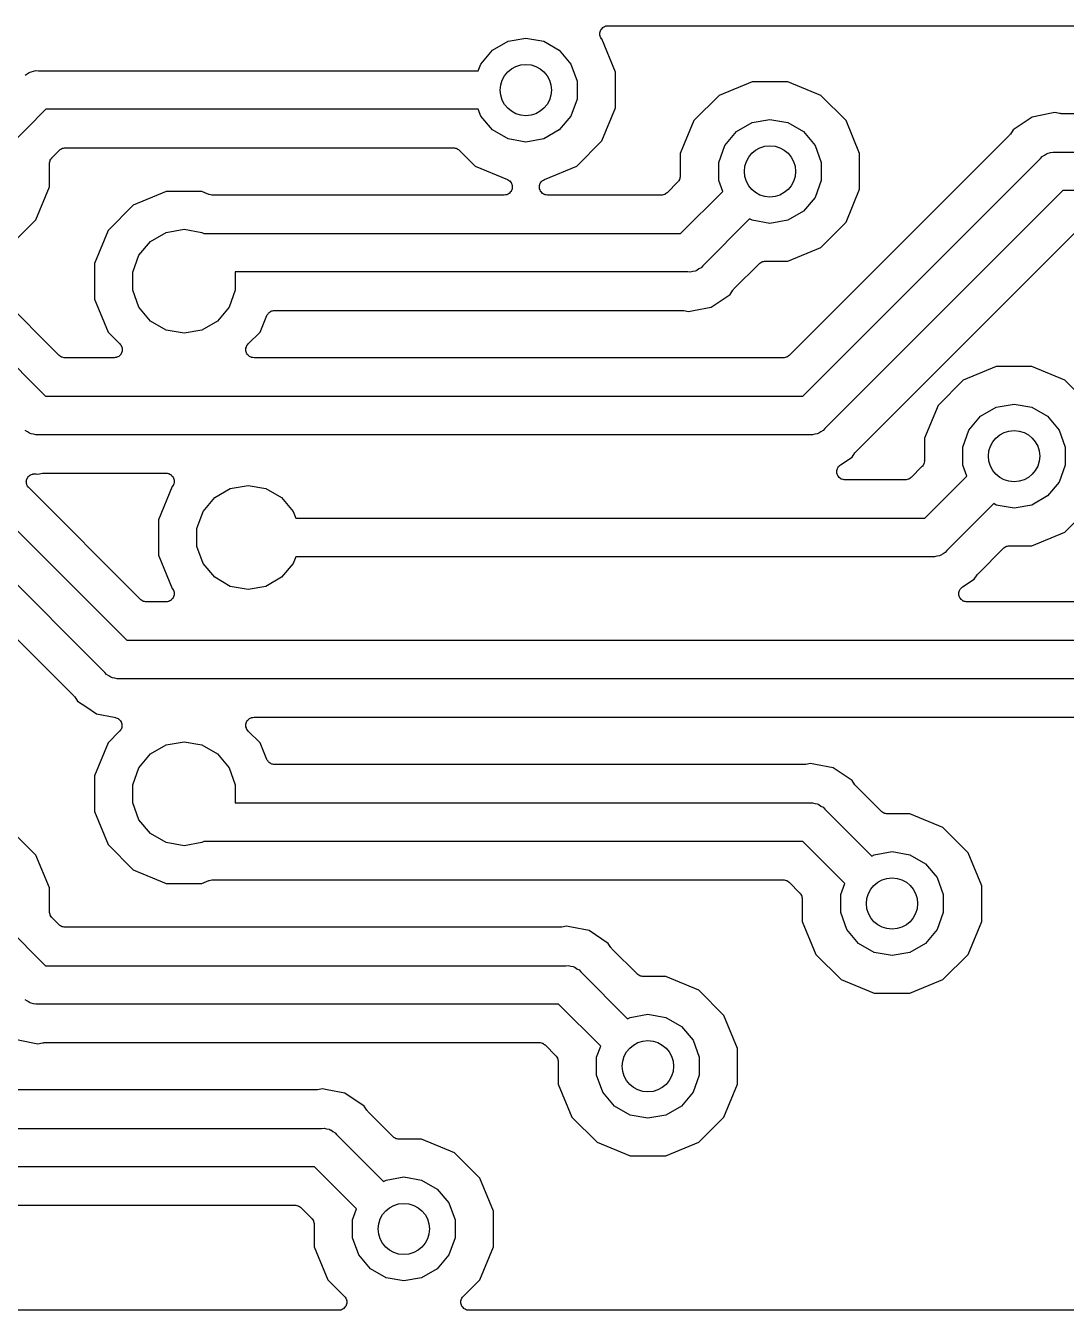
# Model space of a CAD drawing. Extents: x 64 to 244, y -149 to -41.
# Drawn here: x 214.44 to 230.69, y -149.22 to -129.17 of the extents above; entities that cross this region are included whole.
import ezdxf

# ---------------------------------------------------------------- set-up
doc = ezdxf.new("R2010")
doc.units = 0
doc.header["$MEASUREMENT"] = 0
doc.layers.add('BLACK', color=7, linetype='CONTINUOUS')

msp = doc.modelspace()

# ---------------------------------------------------------------- linework, layer by layer
at = {"layer": 'BLACK', "linetype": 'CONTINUOUS'}
for p, q in [((223.405, -129.308), (223.406, -129.292)), ((223.406, -129.313), (223.405, -129.308)), ((223.406, -129.275), (223.408, -129.27)), ((223.406, -129.292), (223.406, -129.275)), ((223.406, -129.319), (223.406, -129.313)), ((223.412, -129.335), (223.406, -129.319)), ((223.408, -129.27), (223.409, -129.264)), ((223.409, -129.264), (223.416, -129.249)), ((223.416, -129.351), (223.412, -129.335)), ((223.416, -129.249), (223.422, -129.233)), ((223.42, -129.355), (223.416, -129.351)), ((223.422, -129.233), (223.425, -129.229)), ((223.425, -129.229), (223.427, -129.224)), ((223.427, -129.224), (223.439, -129.212)), ((223.439, -129.212), (223.45, -129.2)), ((223.45, -129.2), (223.455, -129.197)), ((223.455, -129.197), (223.459, -129.193)), ((223.459, -129.193), (223.474, -129.186)), ((223.474, -129.186), (223.488, -129.178)), ((223.488, -129.178), (223.494, -129.177)), ((223.494, -129.177), (223.499, -129.174)), ((223.499, -129.174), (223.515, -129.173)), ((223.515, -129.173), (223.532, -129.17)), ((223.532, -129.17), (232.309, -129.17)), ((221.546, -129.769), (221.728, -129.553)), ((221.728, -129.553), (221.972, -129.412)), ((221.972, -129.412), (222.25, -129.363)), ((222.25, -129.363), (222.528, -129.412)), ((222.528, -129.412), (222.772, -129.553)), ((222.772, -129.553), (222.954, -129.769)), ((223.422, -129.361), (223.42, -129.355)), ((223.432, -129.373), (223.422, -129.361)), ((223.435, -129.377), (223.432, -129.373)), ((223.65, -129.897), (223.435, -129.377)), ((214.434, -129.942), (214.468, -129.922)), ((214.468, -129.922), (214.499, -129.9)), ((214.499, -129.9), (214.513, -129.896)), ((214.513, -129.896), (214.526, -129.889)), ((214.526, -129.889), (214.564, -129.882)), ((214.564, -129.882), (214.601, -129.872)), ((214.601, -129.872), (214.642, -129.875)), ((214.642, -129.875), (221.508, -129.875)), ((221.508, -129.875), (221.546, -129.769)), ((222.954, -129.769), (223.05, -130.034)), ((223.65, -130.453), (223.65, -129.897)), ((223.05, -130.034), (223.05, -130.316)), ((225.782, -130.045), (225.267, -130.258)), ((226.338, -130.045), (225.782, -130.045)), ((226.853, -130.258), (226.338, -130.045)), ((223.05, -130.316), (222.954, -130.581)), ((225.267, -130.258), (224.873, -130.652)), ((227.247, -130.652), (226.853, -130.258)), ((214.756, -130.475), (214.15, -131.091)), ((221.508, -130.475), (214.756, -130.475)), ((221.546, -130.581), (221.508, -130.475)), ((223.437, -130.968), (223.65, -130.453)), ((230.429, -130.543), (230.154, -130.597)), ((230.505, -130.527), (230.429, -130.543)), ((230.429, -130.543), (230.429, -130.543)), ((230.581, -130.543), (230.505, -130.527)), ((230.594, -130.543), (230.581, -130.543)), ((230.606, -130.545), (230.594, -130.543)), ((233.89, -130.545), (230.606, -130.545)), ((221.728, -130.797), (221.546, -130.581)), ((222.954, -130.581), (222.772, -130.797)), ((224.873, -130.652), (224.66, -131.167)), ((225.538, -130.823), (225.782, -130.682)), ((225.782, -130.682), (226.06, -130.633)), ((226.06, -130.633), (226.338, -130.682)), ((226.338, -130.682), (226.582, -130.823)), ((227.46, -131.167), (227.247, -130.652)), ((230.154, -130.597), (229.856, -130.796)), ((221.972, -130.938), (221.728, -130.797)), ((222.25, -130.987), (221.972, -130.938)), ((222.528, -130.938), (222.25, -130.987)), ((222.772, -130.797), (222.528, -130.938)), ((225.356, -131.039), (225.538, -130.823)), ((229.797, -130.88), (226.359, -134.318)), ((226.582, -130.823), (226.764, -131.039)), ((229.804, -130.87), (229.797, -130.88)), ((229.813, -130.861), (229.804, -130.87)), ((229.856, -130.796), (229.813, -130.861)), ((214.851, -131.233), (214.97, -131.113)), ((214.97, -131.113), (214.975, -131.109)), ((214.975, -131.109), (214.979, -131.105)), ((214.979, -131.105), (214.993, -131.097)), ((214.993, -131.097), (215.006, -131.087)), ((215.006, -131.087), (215.012, -131.086)), ((215.012, -131.086), (215.017, -131.083)), ((215.017, -131.083), (215.033, -131.08)), ((215.033, -131.08), (215.048, -131.076)), ((215.048, -131.076), (215.054, -131.076)), ((215.054, -131.076), (215.06, -131.075)), ((215.06, -131.075), (221.117, -131.075)), ((221.117, -131.075), (221.123, -131.076)), ((221.123, -131.076), (221.129, -131.075)), ((221.129, -131.075), (221.145, -131.08)), ((221.145, -131.08), (221.161, -131.083)), ((221.161, -131.083), (221.166, -131.085)), ((221.166, -131.085), (221.171, -131.087)), ((221.171, -131.087), (221.185, -131.096)), ((221.185, -131.096), (221.199, -131.105)), ((221.199, -131.105), (221.203, -131.109)), ((221.203, -131.109), (221.207, -131.112)), ((221.207, -131.112), (221.457, -131.362)), ((223.043, -131.362), (223.437, -130.968)), ((225.26, -131.304), (225.356, -131.039)), ((226.764, -131.039), (226.86, -131.304)), ((230.389, -131.165), (230.401, -131.159)), ((230.401, -131.159), (230.44, -131.152)), ((230.44, -131.152), (230.478, -131.142)), ((230.478, -131.142), (230.518, -131.145)), ((230.518, -131.145), (234.191, -131.145)), ((214.815, -131.312), (214.82, -131.296)), ((214.816, -131.317), (214.815, -131.312)), ((214.815, -131.322), (214.816, -131.317)), ((214.815, -131.688), (214.815, -131.322)), ((214.82, -131.296), (214.823, -131.279)), ((214.823, -131.279), (214.825, -131.274)), ((214.825, -131.274), (214.826, -131.27)), ((214.826, -131.27), (214.836, -131.255)), ((214.836, -131.255), (214.845, -131.241)), ((214.845, -131.241), (214.849, -131.237)), ((214.849, -131.237), (214.851, -131.233)), ((224.66, -131.167), (224.66, -131.52)), ((225.26, -131.586), (225.26, -131.304)), ((226.571, -134.955), (230.284, -131.242)), ((226.86, -131.304), (226.86, -131.586)), ((227.46, -131.723), (227.46, -131.167)), ((230.284, -131.242), (230.309, -131.212)), ((230.309, -131.212), (230.344, -131.192)), ((230.344, -131.192), (230.376, -131.169)), ((230.376, -131.169), (230.389, -131.165)), ((221.457, -131.362), (221.961, -131.571)), ((222.539, -131.571), (223.043, -131.362)), ((224.655, -131.547), (224.652, -131.563)), ((224.66, -131.531), (224.655, -131.547)), ((224.66, -131.52), (224.659, -131.525)), ((224.659, -131.525), (224.66, -131.531)), ((214.602, -132.203), (214.815, -131.688)), ((216.637, -131.76), (216.122, -131.973)), ((217.193, -131.76), (216.637, -131.76)), ((217.303, -131.805), (217.193, -131.76)), ((221.961, -131.571), (221.977, -131.581)), ((221.977, -131.581), (221.994, -131.591)), ((221.994, -131.591), (221.996, -131.593)), ((221.996, -131.593), (221.998, -131.594)), ((221.998, -131.594), (222.01, -131.61)), ((222.02, -131.756), (222.007, -131.77)), ((222.01, -131.61), (222.022, -131.624)), ((222.021, -131.754), (222.02, -131.756)), ((222.022, -131.751), (222.021, -131.754)), ((222.022, -131.624), (222.023, -131.627)), ((222.029, -131.733), (222.022, -131.751)), ((222.023, -131.627), (222.025, -131.629)), ((222.025, -131.629), (222.031, -131.648)), ((222.036, -131.715), (222.029, -131.733)), ((222.031, -131.648), (222.038, -131.666)), ((222.037, -131.713), (222.036, -131.715)), ((222.038, -131.71), (222.037, -131.713)), ((222.038, -131.666), (222.038, -131.669)), ((222.038, -131.669), (222.038, -131.671)), ((222.038, -131.671), (222.038, -131.691)), ((222.038, -131.691), (222.038, -131.71)), ((222.462, -131.666), (222.469, -131.648)), ((222.462, -131.669), (222.462, -131.666)), ((222.462, -131.671), (222.462, -131.669)), ((222.462, -131.691), (222.462, -131.671)), ((222.462, -131.71), (222.462, -131.691)), ((222.463, -131.713), (222.462, -131.71)), ((222.464, -131.715), (222.463, -131.713)), ((222.471, -131.733), (222.464, -131.715)), ((222.469, -131.648), (222.475, -131.629)), ((222.478, -131.751), (222.471, -131.733)), ((222.475, -131.629), (222.477, -131.627)), ((222.477, -131.627), (222.478, -131.624)), ((222.478, -131.624), (222.49, -131.61)), ((222.479, -131.754), (222.478, -131.751)), ((222.48, -131.756), (222.479, -131.754)), ((222.493, -131.77), (222.48, -131.756)), ((222.49, -131.61), (222.502, -131.594)), ((222.502, -131.594), (222.504, -131.593)), ((222.504, -131.593), (222.506, -131.591)), ((222.506, -131.591), (222.523, -131.581)), ((222.523, -131.581), (222.539, -131.571)), ((224.623, -131.609), (224.454, -131.778)), ((224.626, -131.605), (224.623, -131.609)), ((224.63, -131.601), (224.626, -131.605)), ((224.639, -131.587), (224.63, -131.601)), ((224.648, -131.573), (224.639, -131.587)), ((224.65, -131.568), (224.648, -131.573)), ((224.652, -131.563), (224.65, -131.568)), ((224.666, -132.415), (225.323, -131.758)), ((225.323, -131.758), (225.26, -131.586)), ((226.86, -131.586), (226.764, -131.851)), ((230.629, -131.745), (226.916, -135.458)), ((227.247, -132.238), (227.46, -131.723)), ((234.302, -131.745), (230.629, -131.745)), ((217.306, -131.806), (217.303, -131.805)), ((217.308, -131.807), (217.306, -131.806)), ((217.327, -131.811), (217.308, -131.807)), ((217.346, -131.815), (217.327, -131.811)), ((217.349, -131.815), (217.346, -131.815)), ((217.352, -131.815), (217.349, -131.815)), ((221.912, -131.815), (217.352, -131.815)), ((221.931, -131.812), (221.912, -131.815)), ((221.951, -131.809), (221.931, -131.812)), ((221.953, -131.808), (221.951, -131.809)), ((221.956, -131.807), (221.953, -131.808)), ((221.973, -131.798), (221.956, -131.807)), ((221.99, -131.789), (221.973, -131.798)), ((221.992, -131.787), (221.99, -131.789)), ((221.994, -131.785), (221.992, -131.787)), ((222.007, -131.77), (221.994, -131.785)), ((222.506, -131.785), (222.493, -131.77)), ((222.508, -131.787), (222.506, -131.785)), ((222.51, -131.789), (222.508, -131.787)), ((222.527, -131.798), (222.51, -131.789)), ((222.544, -131.807), (222.527, -131.798)), ((222.547, -131.808), (222.544, -131.807)), ((222.549, -131.809), (222.547, -131.808)), ((222.569, -131.812), (222.549, -131.809)), ((222.588, -131.815), (222.569, -131.812)), ((224.365, -131.815), (222.588, -131.815)), ((224.37, -131.814), (224.365, -131.815)), ((224.376, -131.815), (224.37, -131.814)), ((224.392, -131.81), (224.376, -131.815)), ((224.408, -131.807), (224.392, -131.81)), ((224.413, -131.805), (224.408, -131.807)), ((224.418, -131.803), (224.413, -131.805)), ((224.432, -131.794), (224.418, -131.803)), ((224.446, -131.785), (224.432, -131.794)), ((224.45, -131.781), (224.446, -131.785)), ((224.454, -131.778), (224.45, -131.781)), ((226.764, -131.851), (226.582, -132.067)), ((216.122, -131.973), (215.728, -132.367)), ((226.582, -132.067), (226.338, -132.208)), ((214.208, -132.597), (214.602, -132.203)), ((216.637, -132.397), (216.915, -132.348)), ((216.915, -132.348), (217.193, -132.397)), ((225.743, -132.186), (225.011, -132.918)), ((225.782, -132.208), (225.743, -132.186)), ((226.06, -132.257), (225.782, -132.208)), ((226.338, -132.208), (226.06, -132.257)), ((226.853, -132.632), (227.247, -132.238)), ((215.728, -132.367), (215.515, -132.882)), ((216.211, -132.754), (216.393, -132.538)), ((216.393, -132.538), (216.637, -132.397)), ((217.193, -132.397), (217.225, -132.415)), ((217.225, -132.415), (224.666, -132.415)), ((227.403, -135.82), (230.841, -132.382)), ((216.115, -133.019), (216.211, -132.754)), ((226.338, -132.845), (226.853, -132.632)), ((215.515, -132.882), (215.515, -133.438)), ((224.986, -132.948), (224.951, -132.968)), ((225.011, -132.918), (224.986, -132.948)), ((225.498, -133.28), (225.896, -132.882)), ((225.896, -132.882), (225.9, -132.879)), ((225.9, -132.879), (225.904, -132.875)), ((225.904, -132.875), (225.918, -132.866)), ((225.918, -132.866), (225.932, -132.857)), ((225.932, -132.857), (225.937, -132.855)), ((225.937, -132.855), (225.942, -132.853)), ((225.942, -132.853), (225.958, -132.85)), ((225.958, -132.85), (225.974, -132.845)), ((225.974, -132.845), (225.98, -132.846)), ((225.98, -132.846), (225.985, -132.845)), ((225.985, -132.845), (226.338, -132.845)), ((216.115, -133.301), (216.115, -133.019)), ((224.777, -133.015), (217.714, -133.015)), ((217.714, -133.015), (217.715, -133.019)), ((217.715, -133.019), (217.715, -133.301)), ((224.817, -133.018), (224.777, -133.015)), ((224.855, -133.008), (224.817, -133.018)), ((224.894, -133.001), (224.855, -133.008)), ((224.906, -132.995), (224.894, -133.001)), ((224.919, -132.991), (224.906, -132.995)), ((224.951, -132.968), (224.919, -132.991)), ((216.211, -133.566), (216.115, -133.301)), ((217.715, -133.301), (217.619, -133.566)), ((225.141, -133.563), (225.439, -133.364)), ((225.439, -133.364), (225.482, -133.299)), ((225.482, -133.299), (225.491, -133.29)), ((225.491, -133.29), (225.498, -133.28)), ((214.966, -134.318), (214.068, -133.42)), ((215.515, -133.438), (215.728, -133.953)), ((216.393, -133.782), (216.211, -133.566)), ((217.619, -133.566), (217.437, -133.782)), ((224.866, -133.617), (225.141, -133.563)), ((218.102, -133.953), (218.209, -133.693)), ((218.209, -133.693), (218.214, -133.686)), ((218.214, -133.686), (218.217, -133.678)), ((218.217, -133.678), (218.226, -133.668)), ((218.226, -133.668), (218.233, -133.656)), ((218.233, -133.656), (218.24, -133.651)), ((218.24, -133.651), (218.245, -133.645)), ((218.245, -133.645), (218.257, -133.638)), ((218.257, -133.638), (218.268, -133.629)), ((218.268, -133.629), (218.276, -133.627)), ((218.276, -133.627), (218.283, -133.623)), ((218.283, -133.623), (218.297, -133.62)), ((218.297, -133.62), (218.31, -133.616)), ((218.31, -133.616), (218.319, -133.616)), ((218.319, -133.616), (218.327, -133.615)), ((218.327, -133.615), (224.689, -133.615)), ((224.689, -133.615), (224.701, -133.617)), ((224.701, -133.617), (224.714, -133.617)), ((224.714, -133.617), (224.79, -133.633)), ((224.79, -133.633), (224.866, -133.617)), ((224.866, -133.617), (224.866, -133.617)), ((213.581, -133.782), (214.754, -134.955)), ((215.728, -133.953), (215.913, -134.138)), ((216.637, -133.923), (216.393, -133.782)), ((216.915, -133.972), (216.637, -133.923)), ((217.193, -133.923), (216.915, -133.972)), ((217.437, -133.782), (217.193, -133.923)), ((217.917, -134.138), (218.102, -133.953)), ((215.913, -134.138), (215.923, -134.152)), ((215.923, -134.152), (215.933, -134.165)), ((215.933, -134.165), (215.935, -134.17)), ((217.895, -134.17), (217.897, -134.165)), ((217.897, -134.165), (217.907, -134.152)), ((217.907, -134.152), (217.917, -134.138)), ((214.97, -134.321), (214.966, -134.318)), ((214.974, -134.325), (214.97, -134.321)), ((214.988, -134.334), (214.974, -134.325)), ((215.002, -134.343), (214.988, -134.334)), ((215.007, -134.345), (215.002, -134.343)), ((215.012, -134.347), (215.007, -134.345)), ((215.028, -134.35), (215.012, -134.347)), ((215.044, -134.355), (215.028, -134.35)), ((215.05, -134.354), (215.044, -134.355)), ((215.055, -134.355), (215.05, -134.354)), ((215.823, -134.355), (215.055, -134.355)), ((215.84, -134.352), (215.823, -134.355)), ((215.856, -134.351), (215.84, -134.352)), ((215.861, -134.348), (215.856, -134.351)), ((215.867, -134.347), (215.861, -134.348)), ((215.881, -134.339), (215.867, -134.347)), ((215.896, -134.332), (215.881, -134.339)), ((215.9, -134.328), (215.896, -134.332)), ((215.905, -134.325), (215.9, -134.328)), ((215.916, -134.313), (215.905, -134.325)), ((215.928, -134.301), (215.916, -134.313)), ((215.93, -134.296), (215.928, -134.301)), ((215.933, -134.291), (215.93, -134.296)), ((215.939, -134.276), (215.933, -134.291)), ((215.935, -134.17), (215.939, -134.174)), ((215.939, -134.174), (215.943, -134.19)), ((215.946, -134.261), (215.939, -134.276)), ((215.943, -134.19), (215.949, -134.206)), ((215.947, -134.255), (215.946, -134.261)), ((215.949, -134.25), (215.947, -134.255)), ((215.949, -134.206), (215.949, -134.212)), ((215.949, -134.212), (215.95, -134.217)), ((215.95, -134.217), (215.949, -134.233)), ((215.949, -134.233), (215.949, -134.25)), ((217.88, -134.217), (217.881, -134.212)), ((217.881, -134.233), (217.88, -134.217)), ((217.881, -134.206), (217.887, -134.19)), ((217.881, -134.212), (217.881, -134.206)), ((217.881, -134.25), (217.881, -134.233)), ((217.883, -134.255), (217.881, -134.25)), ((217.884, -134.261), (217.883, -134.255)), ((217.891, -134.276), (217.884, -134.261)), ((217.887, -134.19), (217.891, -134.174)), ((217.891, -134.174), (217.895, -134.17)), ((217.897, -134.291), (217.891, -134.276)), ((217.9, -134.296), (217.897, -134.291)), ((217.902, -134.301), (217.9, -134.296)), ((217.914, -134.313), (217.902, -134.301)), ((217.925, -134.325), (217.914, -134.313)), ((217.93, -134.328), (217.925, -134.325)), ((217.934, -134.332), (217.93, -134.328)), ((217.949, -134.339), (217.934, -134.332)), ((217.963, -134.347), (217.949, -134.339)), ((217.969, -134.348), (217.963, -134.347)), ((217.974, -134.351), (217.969, -134.348)), ((217.99, -134.352), (217.974, -134.351)), ((218.007, -134.355), (217.99, -134.352)), ((226.27, -134.355), (218.007, -134.355)), ((226.275, -134.354), (226.27, -134.355)), ((226.281, -134.355), (226.275, -134.354)), ((226.297, -134.35), (226.281, -134.355)), ((226.313, -134.347), (226.297, -134.35)), ((226.318, -134.345), (226.313, -134.347)), ((226.323, -134.343), (226.318, -134.345)), ((226.337, -134.334), (226.323, -134.343)), ((226.351, -134.325), (226.337, -134.334)), ((226.355, -134.321), (226.351, -134.325)), ((226.359, -134.318), (226.355, -134.321)), ((229.592, -134.49), (229.077, -134.703)), ((230.148, -134.49), (229.592, -134.49)), ((230.663, -134.703), (230.148, -134.49)), ((229.077, -134.703), (228.683, -135.097)), ((231.057, -135.097), (230.663, -134.703)), ((214.754, -134.955), (226.571, -134.955)), ((228.683, -135.097), (228.47, -135.612)), ((229.348, -135.268), (229.592, -135.127)), ((229.592, -135.127), (229.87, -135.078)), ((229.87, -135.078), (230.148, -135.127)), ((230.148, -135.127), (230.392, -135.268)), ((229.166, -135.484), (229.348, -135.268)), ((230.392, -135.268), (230.574, -135.484)), ((214.469, -135.508), (214.434, -135.488)), ((214.501, -135.531), (214.469, -135.508)), ((214.514, -135.535), (214.501, -135.531)), ((214.526, -135.541), (214.514, -135.535)), ((214.565, -135.548), (214.526, -135.541)), ((214.603, -135.558), (214.565, -135.548)), ((214.643, -135.555), (214.603, -135.558)), ((226.682, -135.555), (214.643, -135.555)), ((226.722, -135.558), (226.682, -135.555)), ((226.76, -135.548), (226.722, -135.558)), ((226.799, -135.541), (226.76, -135.548)), ((226.811, -135.535), (226.799, -135.541)), ((226.824, -135.531), (226.811, -135.535)), ((226.856, -135.508), (226.824, -135.531)), ((226.891, -135.488), (226.856, -135.508)), ((226.916, -135.458), (226.891, -135.488)), ((229.07, -135.749), (229.166, -135.484)), ((230.574, -135.484), (230.67, -135.749)), ((228.47, -135.612), (228.47, -135.965)), ((229.07, -136.031), (229.07, -135.749)), ((230.67, -135.749), (230.67, -136.031)), ((227.159, -136.027), (227.344, -135.904)), ((227.344, -135.904), (227.387, -135.839)), ((227.387, -135.839), (227.396, -135.83)), ((227.396, -135.83), (227.403, -135.82)), ((228.47, -135.965), (228.469, -135.97)), ((228.469, -135.97), (228.47, -135.976)), ((214.533, -136.176), (214.547, -136.169)), ((214.547, -136.169), (214.554, -136.169)), ((214.554, -136.169), (214.56, -136.167)), ((214.56, -136.167), (214.575, -136.167)), ((214.575, -136.167), (214.591, -136.166)), ((214.591, -136.166), (214.597, -136.167)), ((214.597, -136.167), (214.604, -136.168)), ((214.604, -136.168), (214.63, -136.173)), ((214.63, -136.173), (214.706, -136.157)), ((214.706, -136.157), (214.719, -136.157)), ((214.719, -136.157), (214.731, -136.155)), ((214.731, -136.155), (216.633, -136.155)), ((216.633, -136.155), (216.65, -136.158)), ((216.65, -136.158), (216.666, -136.159)), ((216.666, -136.159), (216.671, -136.162)), ((216.671, -136.162), (216.677, -136.163)), ((216.677, -136.163), (216.691, -136.171)), ((216.691, -136.171), (216.706, -136.178)), ((227.103, -136.141), (227.104, -136.126)), ((227.104, -136.148), (227.103, -136.141)), ((227.104, -136.111), (227.107, -136.104)), ((227.104, -136.126), (227.104, -136.111)), ((227.104, -136.155), (227.104, -136.148)), ((227.11, -136.169), (227.104, -136.155)), ((227.107, -136.104), (227.108, -136.097)), ((227.108, -136.097), (227.114, -136.084)), ((227.113, -136.184), (227.11, -136.169)), ((227.114, -136.084), (227.12, -136.07)), ((227.12, -136.07), (227.124, -136.064)), ((227.124, -136.064), (227.127, -136.058)), ((227.127, -136.058), (227.138, -136.047)), ((227.138, -136.047), (227.148, -136.036)), ((227.148, -136.036), (227.154, -136.032)), ((227.154, -136.032), (227.159, -136.027)), ((228.433, -136.054), (228.264, -136.223)), ((228.436, -136.05), (228.433, -136.054)), ((228.44, -136.046), (228.436, -136.05)), ((228.449, -136.032), (228.44, -136.046)), ((228.458, -136.018), (228.449, -136.032)), ((228.46, -136.013), (228.458, -136.018)), ((228.462, -136.008), (228.46, -136.013)), ((228.465, -135.992), (228.462, -136.008)), ((228.47, -135.976), (228.465, -135.992)), ((229.133, -136.203), (229.07, -136.031)), ((230.67, -136.031), (230.574, -136.296)), ((213.581, -136.322), (216.024, -138.765)), ((214.452, -136.289), (214.455, -136.274)), ((214.454, -136.296), (214.452, -136.289)), ((214.453, -136.303), (214.454, -136.296)), ((214.457, -136.318), (214.453, -136.303)), ((214.455, -136.274), (214.457, -136.259)), ((214.457, -136.259), (214.46, -136.253)), ((214.459, -136.333), (214.457, -136.318)), ((214.463, -136.339), (214.459, -136.333)), ((214.46, -136.253), (214.461, -136.246)), ((214.461, -136.246), (214.469, -136.233)), ((214.464, -136.346), (214.463, -136.339)), ((214.473, -136.358), (214.464, -136.346)), ((214.469, -136.233), (214.475, -136.219)), ((214.48, -136.372), (214.473, -136.358)), ((214.475, -136.219), (214.48, -136.214)), ((214.48, -136.214), (214.484, -136.208)), ((214.486, -136.376), (214.48, -136.372)), ((214.484, -136.208), (214.496, -136.199)), ((214.496, -136.199), (214.507, -136.188)), ((214.507, -136.188), (214.513, -136.185)), ((214.513, -136.185), (214.518, -136.181)), ((214.518, -136.181), (214.533, -136.176)), ((216.73, -136.362), (216.515, -136.882)), ((216.706, -136.178), (216.71, -136.182)), ((216.71, -136.182), (216.715, -136.185)), ((216.715, -136.185), (216.726, -136.197)), ((216.726, -136.197), (216.738, -136.209)), ((216.733, -136.358), (216.73, -136.362)), ((216.743, -136.345), (216.733, -136.358)), ((216.738, -136.209), (216.74, -136.214)), ((216.74, -136.214), (216.743, -136.219)), ((216.743, -136.219), (216.749, -136.234)), ((216.745, -136.34), (216.743, -136.345)), ((216.749, -136.336), (216.745, -136.34)), ((216.749, -136.234), (216.756, -136.249)), ((216.753, -136.32), (216.749, -136.336)), ((216.759, -136.304), (216.753, -136.32)), ((216.756, -136.249), (216.757, -136.255)), ((216.757, -136.255), (216.759, -136.26)), ((216.759, -136.26), (216.759, -136.277)), ((216.759, -136.277), (216.76, -136.293)), ((216.76, -136.293), (216.759, -136.298)), ((216.759, -136.298), (216.759, -136.304)), ((217.637, -136.397), (217.915, -136.348)), ((217.915, -136.348), (218.193, -136.397)), ((227.117, -136.19), (227.113, -136.184)), ((227.12, -136.196), (227.117, -136.19)), ((227.129, -136.208), (227.12, -136.196)), ((227.138, -136.221), (227.129, -136.208)), ((227.143, -136.225), (227.138, -136.221)), ((227.148, -136.23), (227.143, -136.225)), ((227.161, -136.238), (227.148, -136.23)), ((227.173, -136.247), (227.161, -136.238)), ((227.18, -136.249), (227.173, -136.247)), ((227.186, -136.252), (227.18, -136.249)), ((227.201, -136.255), (227.186, -136.252)), ((227.216, -136.259), (227.201, -136.255)), ((227.223, -136.259), (227.216, -136.259)), ((227.23, -136.26), (227.223, -136.259)), ((228.175, -136.26), (227.23, -136.26)), ((228.18, -136.259), (228.175, -136.26)), ((228.186, -136.26), (228.18, -136.259)), ((228.202, -136.255), (228.186, -136.26)), ((228.218, -136.252), (228.202, -136.255)), ((228.223, -136.25), (228.218, -136.252)), ((228.228, -136.248), (228.223, -136.25)), ((228.242, -136.239), (228.228, -136.248)), ((228.256, -136.23), (228.242, -136.239)), ((228.26, -136.226), (228.256, -136.23)), ((228.264, -136.223), (228.26, -136.226)), ((228.476, -136.86), (229.133, -136.203)), ((230.574, -136.296), (230.392, -136.512)), ((214.49, -136.382), (214.486, -136.376)), ((216.236, -138.128), (214.49, -136.382)), ((217.211, -136.754), (217.393, -136.538)), ((217.393, -136.538), (217.637, -136.397)), ((218.193, -136.397), (218.437, -136.538)), ((218.437, -136.538), (218.619, -136.754)), ((230.392, -136.512), (230.148, -136.653)), ((217.115, -137.019), (217.211, -136.754)), ((218.619, -136.754), (218.657, -136.86)), ((229.553, -136.631), (228.821, -137.363)), ((229.592, -136.653), (229.553, -136.631)), ((229.87, -136.702), (229.592, -136.653)), ((230.148, -136.653), (229.87, -136.702)), ((230.663, -137.077), (231.057, -136.683)), ((215.679, -139.268), (213.236, -136.825)), ((216.515, -136.882), (216.515, -137.438)), ((218.657, -136.86), (228.476, -136.86)), ((217.115, -137.301), (217.115, -137.019)), ((230.148, -137.29), (230.663, -137.077)), ((217.211, -137.566), (217.115, -137.301)), ((228.821, -137.363), (228.796, -137.393)), ((229.308, -137.725), (229.706, -137.327)), ((229.706, -137.327), (229.71, -137.324)), ((229.71, -137.324), (229.714, -137.32)), ((229.714, -137.32), (229.728, -137.311)), ((229.728, -137.311), (229.742, -137.302)), ((229.742, -137.302), (229.747, -137.3)), ((229.747, -137.3), (229.752, -137.298)), ((229.752, -137.298), (229.768, -137.295)), ((229.768, -137.295), (229.784, -137.29)), ((229.784, -137.29), (229.79, -137.291)), ((229.79, -137.291), (229.795, -137.29)), ((229.795, -137.29), (230.148, -137.29)), ((213.024, -137.462), (215.192, -139.63)), ((216.515, -137.438), (216.73, -137.958)), ((217.393, -137.782), (217.211, -137.566)), ((218.619, -137.566), (218.437, -137.782)), ((218.657, -137.46), (218.619, -137.566)), ((228.587, -137.46), (218.657, -137.46)), ((228.627, -137.463), (228.587, -137.46)), ((228.665, -137.453), (228.627, -137.463)), ((228.704, -137.446), (228.665, -137.453)), ((228.716, -137.44), (228.704, -137.446)), ((228.729, -137.436), (228.716, -137.44)), ((228.761, -137.413), (228.729, -137.436)), ((228.796, -137.393), (228.761, -137.413)), ((229.249, -137.809), (229.292, -137.744)), ((229.292, -137.744), (229.301, -137.735)), ((229.301, -137.735), (229.308, -137.725)), ((216.73, -137.958), (216.733, -137.962)), ((216.733, -137.962), (216.743, -137.975)), ((216.743, -137.975), (216.745, -137.98)), ((217.637, -137.923), (217.393, -137.782)), ((217.915, -137.972), (217.637, -137.923)), ((218.193, -137.923), (217.915, -137.972)), ((218.437, -137.782), (218.193, -137.923)), ((229.019, -137.989), (229.025, -137.975)), ((229.025, -137.975), (229.029, -137.969)), ((229.029, -137.969), (229.032, -137.963)), ((229.032, -137.963), (229.043, -137.952)), ((229.043, -137.952), (229.053, -137.941)), ((229.053, -137.941), (229.059, -137.937)), ((229.059, -137.937), (229.064, -137.932)), ((229.064, -137.932), (229.249, -137.809)), ((216.24, -138.131), (216.236, -138.128)), ((216.244, -138.135), (216.24, -138.131)), ((216.258, -138.144), (216.244, -138.135)), ((216.272, -138.153), (216.258, -138.144)), ((216.277, -138.155), (216.272, -138.153)), ((216.282, -138.157), (216.277, -138.155)), ((216.298, -138.16), (216.282, -138.157)), ((216.314, -138.165), (216.298, -138.16)), ((216.32, -138.164), (216.314, -138.165)), ((216.325, -138.165), (216.32, -138.164)), ((216.633, -138.165), (216.325, -138.165)), ((216.65, -138.162), (216.633, -138.165)), ((216.666, -138.161), (216.65, -138.162)), ((216.671, -138.158), (216.666, -138.161)), ((216.677, -138.157), (216.671, -138.158)), ((216.691, -138.149), (216.677, -138.157)), ((216.706, -138.142), (216.691, -138.149)), ((216.71, -138.138), (216.706, -138.142)), ((216.715, -138.135), (216.71, -138.138)), ((216.726, -138.123), (216.715, -138.135)), ((216.738, -138.111), (216.726, -138.123)), ((216.74, -138.106), (216.738, -138.111)), ((216.743, -138.101), (216.74, -138.106)), ((216.749, -138.086), (216.743, -138.101)), ((216.745, -137.98), (216.749, -137.984)), ((216.749, -137.984), (216.753, -138)), ((216.756, -138.071), (216.749, -138.086)), ((216.753, -138), (216.759, -138.016)), ((216.757, -138.065), (216.756, -138.071)), ((216.759, -138.06), (216.757, -138.065)), ((216.759, -138.016), (216.759, -138.022)), ((216.759, -138.022), (216.76, -138.027)), ((216.76, -138.027), (216.759, -138.043)), ((216.759, -138.043), (216.759, -138.06)), ((229.008, -138.046), (229.009, -138.031)), ((229.009, -138.053), (229.008, -138.046)), ((229.009, -138.016), (229.012, -138.009)), ((229.009, -138.031), (229.009, -138.016)), ((229.009, -138.06), (229.009, -138.053)), ((229.015, -138.074), (229.009, -138.06)), ((229.012, -138.009), (229.013, -138.002)), ((229.013, -138.002), (229.019, -137.989)), ((229.018, -138.089), (229.015, -138.074)), ((229.022, -138.095), (229.018, -138.089)), ((229.025, -138.101), (229.022, -138.095)), ((229.034, -138.113), (229.025, -138.101)), ((229.043, -138.126), (229.034, -138.113)), ((229.048, -138.13), (229.043, -138.126)), ((229.053, -138.135), (229.048, -138.13)), ((229.066, -138.143), (229.053, -138.135)), ((229.078, -138.152), (229.066, -138.143)), ((229.085, -138.154), (229.078, -138.152)), ((229.091, -138.157), (229.085, -138.154)), ((229.106, -138.16), (229.091, -138.157)), ((229.121, -138.164), (229.106, -138.16)), ((229.128, -138.164), (229.121, -138.164)), ((229.135, -138.165), (229.128, -138.164)), ((237.7, -138.165), (229.135, -138.165)), ((216.024, -138.765), (238.001, -138.765)), ((215.704, -139.298), (215.679, -139.268)), ((215.739, -139.318), (215.704, -139.298)), ((215.771, -139.341), (215.739, -139.318)), ((215.784, -139.345), (215.771, -139.341)), ((215.796, -139.351), (215.784, -139.345)), ((215.835, -139.358), (215.796, -139.351)), ((215.873, -139.368), (215.835, -139.358)), ((215.913, -139.365), (215.873, -139.368)), ((238.112, -139.365), (215.913, -139.365)), ((215.192, -139.63), (215.199, -139.64)), ((215.199, -139.64), (215.208, -139.649)), ((215.208, -139.649), (215.251, -139.714)), ((215.251, -139.714), (215.397, -139.811)), ((215.397, -139.811), (215.549, -139.913)), ((215.549, -139.913), (215.824, -139.967)), ((215.824, -139.967), (215.824, -139.967)), ((215.824, -139.967), (215.844, -139.972)), ((215.844, -139.972), (215.848, -139.973)), ((215.848, -139.973), (215.852, -139.973)), ((215.852, -139.973), (215.869, -139.981)), ((215.869, -139.981), (215.885, -139.988)), ((217.934, -139.988), (217.949, -139.981)), ((217.949, -139.981), (217.963, -139.973)), ((217.963, -139.973), (217.969, -139.972)), ((217.969, -139.972), (217.974, -139.969)), ((217.974, -139.969), (217.99, -139.968)), ((217.99, -139.968), (218.007, -139.965)), ((218.007, -139.965), (238.024, -139.965)), ((215.885, -139.988), (215.888, -139.99)), ((215.888, -139.99), (215.892, -139.992)), ((215.892, -139.992), (215.905, -140.005)), ((215.905, -140.005), (215.918, -140.017)), ((215.912, -140.182), (215.909, -140.186)), ((215.915, -140.18), (215.912, -140.182)), ((215.924, -140.164), (215.915, -140.18)), ((215.918, -140.017), (215.92, -140.02)), ((215.92, -140.02), (215.923, -140.023)), ((215.923, -140.023), (215.931, -140.04)), ((215.935, -140.15), (215.924, -140.164)), ((215.931, -140.04), (215.94, -140.055)), ((215.936, -140.146), (215.935, -140.15)), ((215.938, -140.142), (215.936, -140.146)), ((215.941, -140.125), (215.938, -140.142)), ((215.94, -140.055), (215.94, -140.059)), ((215.94, -140.059), (215.942, -140.063)), ((215.946, -140.107), (215.941, -140.125)), ((215.942, -140.063), (215.944, -140.081)), ((215.944, -140.081), (215.946, -140.099)), ((215.946, -140.099), (215.946, -140.103)), ((215.946, -140.103), (215.946, -140.107)), ((217.88, -140.103), (217.881, -140.087)), ((217.881, -140.108), (217.88, -140.103)), ((217.881, -140.07), (217.883, -140.065)), ((217.881, -140.087), (217.881, -140.07)), ((217.881, -140.114), (217.881, -140.108)), ((217.887, -140.13), (217.881, -140.114)), ((217.883, -140.065), (217.884, -140.059)), ((217.884, -140.059), (217.891, -140.044)), ((217.891, -140.146), (217.887, -140.13)), ((217.891, -140.044), (217.897, -140.028)), ((217.895, -140.15), (217.891, -140.146)), ((217.897, -140.155), (217.895, -140.15)), ((217.897, -140.028), (217.9, -140.024)), ((217.907, -140.168), (217.897, -140.155)), ((217.9, -140.024), (217.902, -140.019)), ((217.902, -140.019), (217.914, -140.007)), ((217.917, -140.182), (217.907, -140.168)), ((217.914, -140.007), (217.925, -139.995)), ((218.102, -140.367), (217.917, -140.182)), ((217.925, -139.995), (217.93, -139.992)), ((217.93, -139.992), (217.934, -139.988)), ((215.728, -140.367), (215.515, -140.882)), ((215.909, -140.186), (215.728, -140.367)), ((216.637, -140.397), (216.915, -140.348)), ((216.915, -140.348), (217.193, -140.397)), ((218.209, -140.627), (218.102, -140.367)), ((216.211, -140.754), (216.393, -140.538)), ((216.393, -140.538), (216.637, -140.397)), ((217.193, -140.397), (217.437, -140.538)), ((217.437, -140.538), (217.619, -140.754)), ((216.115, -141.019), (216.211, -140.754)), ((217.619, -140.754), (217.715, -141.019)), ((218.214, -140.634), (218.209, -140.627)), ((218.217, -140.642), (218.214, -140.634)), ((218.226, -140.652), (218.217, -140.642)), ((218.233, -140.664), (218.226, -140.652)), ((218.24, -140.669), (218.233, -140.664)), ((218.245, -140.675), (218.24, -140.669)), ((218.257, -140.682), (218.245, -140.675)), ((218.268, -140.691), (218.257, -140.682)), ((218.276, -140.693), (218.268, -140.691)), ((218.283, -140.697), (218.276, -140.693)), ((218.297, -140.7), (218.283, -140.697)), ((218.31, -140.704), (218.297, -140.7)), ((218.319, -140.704), (218.31, -140.704)), ((218.327, -140.705), (218.319, -140.704)), ((226.594, -140.705), (218.327, -140.705)), ((226.606, -140.703), (226.594, -140.705)), ((226.619, -140.703), (226.606, -140.703)), ((226.695, -140.687), (226.619, -140.703)), ((226.771, -140.703), (226.695, -140.687)), ((227.046, -140.757), (226.771, -140.703)), ((226.771, -140.703), (226.771, -140.703)), ((227.344, -140.956), (227.046, -140.757)), ((215.515, -140.882), (215.515, -141.438)), ((227.387, -141.021), (227.344, -140.956)), ((216.115, -141.301), (216.115, -141.019)), ((217.715, -141.019), (217.715, -141.301)), ((227.396, -141.03), (227.387, -141.021)), ((227.403, -141.04), (227.396, -141.03)), ((227.801, -141.438), (227.403, -141.04)), ((216.211, -141.566), (216.115, -141.301)), ((217.715, -141.301), (217.714, -141.305)), ((217.714, -141.305), (226.682, -141.305)), ((226.682, -141.305), (226.722, -141.302)), ((226.722, -141.302), (226.76, -141.312)), ((226.76, -141.312), (226.799, -141.319)), ((226.799, -141.319), (226.811, -141.325)), ((226.811, -141.325), (226.824, -141.329)), ((226.824, -141.329), (226.856, -141.352)), ((226.856, -141.352), (226.891, -141.372)), ((226.891, -141.372), (226.916, -141.402)), ((215.515, -141.438), (215.728, -141.953)), ((216.393, -141.782), (216.211, -141.566)), ((226.916, -141.402), (227.648, -142.134)), ((227.805, -141.441), (227.801, -141.438)), ((227.809, -141.445), (227.805, -141.441)), ((227.823, -141.454), (227.809, -141.445)), ((227.837, -141.463), (227.823, -141.454)), ((227.842, -141.465), (227.837, -141.463)), ((227.847, -141.467), (227.842, -141.465)), ((227.863, -141.47), (227.847, -141.467)), ((227.879, -141.475), (227.863, -141.47)), ((227.885, -141.474), (227.879, -141.475)), ((227.89, -141.475), (227.885, -141.474)), ((228.243, -141.475), (227.89, -141.475)), ((228.758, -141.688), (228.243, -141.475)), ((214.602, -142.117), (214.208, -141.723)), ((216.637, -141.923), (216.393, -141.782)), ((229.152, -142.082), (228.758, -141.688)), ((215.728, -141.953), (216.122, -142.347)), ((216.915, -141.972), (216.637, -141.923)), ((217.193, -141.923), (216.915, -141.972)), ((217.225, -141.905), (217.193, -141.923)), ((226.571, -141.905), (217.225, -141.905)), ((227.228, -142.562), (226.571, -141.905)), ((214.815, -142.632), (214.602, -142.117)), ((227.648, -142.134), (227.687, -142.112)), ((227.687, -142.112), (227.965, -142.063)), ((227.965, -142.063), (228.243, -142.112)), ((228.243, -142.112), (228.487, -142.253)), ((229.365, -142.597), (229.152, -142.082)), ((216.122, -142.347), (216.637, -142.56)), ((228.487, -142.253), (228.669, -142.469)), ((216.637, -142.56), (217.193, -142.56)), ((217.193, -142.56), (217.303, -142.515)), ((217.303, -142.515), (217.306, -142.514)), ((217.306, -142.514), (217.308, -142.513)), ((217.308, -142.513), (217.327, -142.509)), ((217.327, -142.509), (217.346, -142.505)), ((217.346, -142.505), (217.349, -142.505)), ((217.349, -142.505), (217.352, -142.505)), ((217.352, -142.505), (226.27, -142.505)), ((226.27, -142.505), (226.275, -142.506)), ((226.275, -142.506), (226.281, -142.505)), ((226.281, -142.505), (226.297, -142.51)), ((226.297, -142.51), (226.313, -142.513)), ((226.313, -142.513), (226.318, -142.515)), ((226.318, -142.515), (226.323, -142.517)), ((226.323, -142.517), (226.337, -142.526)), ((226.337, -142.526), (226.351, -142.535)), ((226.351, -142.535), (226.355, -142.539)), ((226.355, -142.539), (226.359, -142.542)), ((226.359, -142.542), (226.528, -142.711)), ((227.165, -142.734), (227.228, -142.562)), ((228.669, -142.469), (228.765, -142.734)), ((214.815, -143.005), (214.815, -142.632)), ((226.528, -142.711), (226.531, -142.715)), ((226.531, -142.715), (226.535, -142.719)), ((226.535, -142.719), (226.544, -142.733)), ((226.544, -142.733), (226.553, -142.747)), ((226.553, -142.747), (226.555, -142.752)), ((226.555, -142.752), (226.557, -142.757)), ((226.557, -142.757), (226.56, -142.773)), ((226.56, -142.773), (226.565, -142.789)), ((226.565, -142.789), (226.564, -142.795)), ((227.165, -143.016), (227.165, -142.734)), ((228.765, -142.734), (228.765, -143.016)), ((229.365, -143.153), (229.365, -142.597)), ((226.564, -142.795), (226.565, -142.8)), ((226.565, -142.8), (226.565, -143.153)), ((214.816, -143.01), (214.815, -143.005)), ((214.815, -143.016), (214.816, -143.01)), ((214.82, -143.032), (214.815, -143.016)), ((214.823, -143.048), (214.82, -143.032)), ((214.825, -143.053), (214.823, -143.048)), ((214.827, -143.058), (214.825, -143.053)), ((214.836, -143.072), (214.827, -143.058)), ((214.845, -143.086), (214.836, -143.072)), ((214.849, -143.09), (214.845, -143.086)), ((214.852, -143.094), (214.849, -143.09)), ((214.966, -143.208), (214.852, -143.094)), ((226.565, -143.153), (226.778, -143.668)), ((227.261, -143.281), (227.165, -143.016)), ((228.765, -143.016), (228.669, -143.281)), ((229.152, -143.668), (229.365, -143.153)), ((214.147, -143.238), (214.754, -143.845)), ((214.97, -143.211), (214.966, -143.208)), ((214.974, -143.215), (214.97, -143.211)), ((214.988, -143.224), (214.974, -143.215)), ((215.002, -143.233), (214.988, -143.224)), ((215.007, -143.235), (215.002, -143.233)), ((215.012, -143.237), (215.007, -143.235)), ((215.028, -143.24), (215.012, -143.237)), ((215.044, -143.245), (215.028, -143.24)), ((215.05, -143.244), (215.044, -143.245)), ((215.055, -143.245), (215.05, -143.244)), ((222.784, -143.245), (215.055, -143.245)), ((222.796, -143.243), (222.784, -143.245)), ((222.809, -143.243), (222.796, -143.243)), ((222.885, -143.227), (222.809, -143.243)), ((222.961, -143.243), (222.885, -143.227)), ((223.236, -143.297), (222.961, -143.243)), ((222.961, -143.243), (222.961, -143.243)), ((223.534, -143.496), (223.236, -143.297)), ((227.443, -143.497), (227.261, -143.281)), ((228.669, -143.281), (228.487, -143.497)), ((223.577, -143.561), (223.534, -143.496)), ((223.586, -143.57), (223.577, -143.561)), ((223.593, -143.58), (223.586, -143.57)), ((223.991, -143.978), (223.593, -143.58)), ((227.687, -143.638), (227.443, -143.497)), ((228.487, -143.497), (228.243, -143.638)), ((226.778, -143.668), (227.172, -144.062)), ((227.965, -143.687), (227.687, -143.638)), ((228.243, -143.638), (227.965, -143.687)), ((228.758, -144.062), (229.152, -143.668)), ((214.754, -143.845), (222.872, -143.845)), ((222.872, -143.845), (222.912, -143.842)), ((222.912, -143.842), (222.95, -143.852)), ((222.95, -143.852), (222.989, -143.859)), ((222.989, -143.859), (223.001, -143.865)), ((223.001, -143.865), (223.014, -143.869)), ((223.014, -143.869), (223.046, -143.892)), ((223.046, -143.892), (223.081, -143.912)), ((223.081, -143.912), (223.106, -143.942)), ((223.106, -143.942), (223.838, -144.674)), ((223.995, -143.981), (223.991, -143.978)), ((223.999, -143.985), (223.995, -143.981)), ((224.013, -143.994), (223.999, -143.985)), ((224.027, -144.003), (224.013, -143.994)), ((224.032, -144.005), (224.027, -144.003)), ((224.037, -144.007), (224.032, -144.005)), ((224.053, -144.01), (224.037, -144.007)), ((224.069, -144.015), (224.053, -144.01)), ((224.075, -144.014), (224.069, -144.015)), ((224.08, -144.015), (224.075, -144.014)), ((224.433, -144.015), (224.08, -144.015)), ((224.948, -144.228), (224.433, -144.015)), ((227.172, -144.062), (227.687, -144.275)), ((228.243, -144.275), (228.758, -144.062)), ((214.469, -144.398), (214.434, -144.378)), ((225.342, -144.622), (224.948, -144.228)), ((227.687, -144.275), (228.243, -144.275)), ((214.501, -144.421), (214.469, -144.398)), ((214.514, -144.425), (214.501, -144.421)), ((214.526, -144.431), (214.514, -144.425)), ((214.565, -144.438), (214.526, -144.431)), ((214.603, -144.448), (214.565, -144.438)), ((214.643, -144.445), (214.603, -144.448)), ((222.761, -144.445), (214.643, -144.445)), ((223.418, -145.102), (222.761, -144.445)), ((223.838, -144.674), (223.877, -144.652)), ((223.877, -144.652), (224.155, -144.603)), ((224.155, -144.603), (224.433, -144.652)), ((224.433, -144.652), (224.677, -144.793)), ((224.677, -144.793), (224.859, -145.009)), ((225.555, -145.137), (225.342, -144.622)), ((214.279, -144.993), (214.554, -145.047)), ((214.554, -145.047), (214.63, -145.063)), ((214.63, -145.063), (214.706, -145.047)), ((214.706, -145.047), (214.719, -145.047)), ((214.719, -145.047), (214.731, -145.045)), ((214.731, -145.045), (222.46, -145.045)), ((222.46, -145.045), (222.465, -145.046)), ((222.465, -145.046), (222.471, -145.045)), ((222.471, -145.045), (222.487, -145.05)), ((222.487, -145.05), (222.503, -145.053)), ((222.503, -145.053), (222.508, -145.055)), ((222.508, -145.055), (222.513, -145.057)), ((222.513, -145.057), (222.527, -145.066)), ((222.527, -145.066), (222.541, -145.075)), ((222.541, -145.075), (222.545, -145.079)), ((222.545, -145.079), (222.549, -145.082)), ((222.549, -145.082), (222.718, -145.251)), ((223.355, -145.274), (223.418, -145.102)), ((224.859, -145.009), (224.955, -145.274)), ((225.555, -145.693), (225.555, -145.137)), ((222.718, -145.251), (222.721, -145.255)), ((222.721, -145.255), (222.725, -145.259)), ((222.725, -145.259), (222.734, -145.273)), ((222.734, -145.273), (222.743, -145.287)), ((222.743, -145.287), (222.745, -145.292)), ((222.745, -145.292), (222.747, -145.297)), ((222.747, -145.297), (222.75, -145.313)), ((222.75, -145.313), (222.755, -145.329)), ((222.755, -145.329), (222.754, -145.335)), ((222.754, -145.335), (222.755, -145.34)), ((222.755, -145.34), (222.755, -145.693)), ((223.355, -145.556), (223.355, -145.274)), ((224.955, -145.274), (224.955, -145.556)), ((223.451, -145.821), (223.355, -145.556)), ((224.955, -145.556), (224.859, -145.821)), ((218.974, -145.785), (210.61, -145.785)), ((218.986, -145.783), (218.974, -145.785)), ((218.999, -145.783), (218.986, -145.783)), ((219.075, -145.767), (218.999, -145.783)), ((219.151, -145.783), (219.075, -145.767)), ((219.426, -145.837), (219.151, -145.783)), ((219.151, -145.783), (219.151, -145.783)), ((222.755, -145.693), (222.968, -146.208)), ((225.342, -146.208), (225.555, -145.693)), ((219.724, -146.036), (219.426, -145.837)), ((223.633, -146.037), (223.451, -145.821)), ((224.859, -145.821), (224.677, -146.037)), ((219.767, -146.101), (219.724, -146.036)), ((219.776, -146.11), (219.767, -146.101)), ((219.783, -146.12), (219.776, -146.11)), ((220.181, -146.518), (219.783, -146.12)), ((223.877, -146.178), (223.633, -146.037)), ((224.155, -146.227), (223.877, -146.178)), ((224.433, -146.178), (224.155, -146.227)), ((224.677, -146.037), (224.433, -146.178)), ((210.309, -146.385), (219.062, -146.385)), ((219.062, -146.385), (219.102, -146.382)), ((219.102, -146.382), (219.14, -146.392)), ((219.14, -146.392), (219.179, -146.399)), ((219.179, -146.399), (219.191, -146.405)), ((222.968, -146.208), (223.362, -146.602)), ((224.948, -146.602), (225.342, -146.208)), ((219.191, -146.405), (219.204, -146.409)), ((219.204, -146.409), (219.236, -146.432)), ((219.236, -146.432), (219.271, -146.452)), ((219.271, -146.452), (219.296, -146.482)), ((219.296, -146.482), (220.028, -147.214)), ((220.185, -146.521), (220.181, -146.518)), ((220.189, -146.525), (220.185, -146.521)), ((220.203, -146.534), (220.189, -146.525)), ((220.217, -146.543), (220.203, -146.534)), ((220.222, -146.545), (220.217, -146.543)), ((220.227, -146.547), (220.222, -146.545)), ((220.243, -146.55), (220.227, -146.547)), ((220.259, -146.555), (220.243, -146.55)), ((220.265, -146.554), (220.259, -146.555)), ((220.27, -146.555), (220.265, -146.554)), ((220.623, -146.555), (220.27, -146.555)), ((221.138, -146.768), (220.623, -146.555)), ((223.362, -146.602), (223.877, -146.815)), ((224.433, -146.815), (224.948, -146.602)), ((221.532, -147.162), (221.138, -146.768)), ((218.951, -146.985), (210.198, -146.985)), ((219.608, -147.642), (218.951, -146.985)), ((223.877, -146.815), (224.433, -146.815)), ((220.028, -147.214), (220.067, -147.192)), ((220.067, -147.192), (220.345, -147.143)), ((220.345, -147.143), (220.623, -147.192)), ((220.623, -147.192), (220.867, -147.333)), ((221.745, -147.677), (221.532, -147.162)), ((220.867, -147.333), (221.049, -147.549)), ((210.286, -147.585), (218.65, -147.585)), ((218.65, -147.585), (218.655, -147.586)), ((218.655, -147.586), (218.661, -147.585)), ((218.661, -147.585), (218.677, -147.59)), ((218.677, -147.59), (218.693, -147.593)), ((218.693, -147.593), (218.698, -147.595)), ((218.698, -147.595), (218.703, -147.597)), ((218.703, -147.597), (218.717, -147.606)), ((221.049, -147.549), (221.145, -147.814)), ((218.717, -147.606), (218.731, -147.615)), ((218.731, -147.615), (218.735, -147.619)), ((218.735, -147.619), (218.739, -147.622)), ((218.739, -147.622), (218.908, -147.791)), ((218.908, -147.791), (218.911, -147.795)), ((218.911, -147.795), (218.915, -147.799)), ((218.915, -147.799), (218.924, -147.813)), ((219.545, -147.814), (219.608, -147.642)), ((221.745, -148.233), (221.745, -147.677)), ((218.924, -147.813), (218.933, -147.827)), ((218.933, -147.827), (218.935, -147.832)), ((218.935, -147.832), (218.937, -147.837)), ((218.937, -147.837), (218.94, -147.853)), ((218.94, -147.853), (218.945, -147.869)), ((218.945, -147.869), (218.944, -147.875)), ((218.944, -147.875), (218.945, -147.88)), ((218.945, -147.88), (218.945, -148.233)), ((219.545, -148.096), (219.545, -147.814)), ((221.145, -147.814), (221.145, -148.096)), ((219.641, -148.361), (219.545, -148.096)), ((221.145, -148.096), (221.049, -148.361)), ((218.945, -148.233), (219.158, -148.748)), ((219.823, -148.577), (219.641, -148.361)), ((221.049, -148.361), (220.867, -148.577)), ((221.532, -148.748), (221.745, -148.233)), ((220.067, -148.718), (219.823, -148.577)), ((220.867, -148.577), (220.623, -148.718)), ((219.158, -148.748), (219.418, -149.008)), ((220.345, -148.767), (220.067, -148.718)), ((220.623, -148.718), (220.345, -148.767)), ((221.272, -149.008), (221.532, -148.748)), ((219.418, -149.008), (219.428, -149.022)), ((221.262, -149.022), (221.272, -149.008)), ((219.386, -149.209), (219.372, -149.217)), ((219.401, -149.202), (219.386, -149.209)), ((219.405, -149.198), (219.401, -149.202)), ((219.41, -149.195), (219.405, -149.198)), ((219.421, -149.183), (219.41, -149.195)), ((219.433, -149.171), (219.421, -149.183)), ((219.428, -149.022), (219.438, -149.034)), ((219.435, -149.166), (219.433, -149.171)), ((219.438, -149.161), (219.435, -149.166)), ((219.438, -149.034), (219.44, -149.04)), ((219.444, -149.146), (219.438, -149.161)), ((219.44, -149.04), (219.444, -149.044)), ((219.444, -149.044), (219.448, -149.06)), ((219.451, -149.131), (219.444, -149.146)), ((219.448, -149.06), (219.454, -149.076)), ((219.452, -149.125), (219.451, -149.131)), ((219.454, -149.12), (219.452, -149.125)), ((219.454, -149.076), (219.454, -149.082)), ((219.454, -149.082), (219.455, -149.087)), ((219.455, -149.087), (219.454, -149.103)), ((219.454, -149.103), (219.454, -149.12)), ((221.235, -149.087), (221.236, -149.082)), ((221.236, -149.103), (221.235, -149.087)), ((221.236, -149.076), (221.242, -149.06)), ((221.236, -149.082), (221.236, -149.076)), ((221.236, -149.12), (221.236, -149.103)), ((221.238, -149.125), (221.236, -149.12)), ((221.239, -149.131), (221.238, -149.125)), ((221.246, -149.146), (221.239, -149.131)), ((221.242, -149.06), (221.246, -149.044)), ((221.246, -149.044), (221.25, -149.04)), ((221.252, -149.161), (221.246, -149.146)), ((221.25, -149.04), (221.252, -149.034)), ((221.252, -149.034), (221.262, -149.022)), ((221.255, -149.166), (221.252, -149.161)), ((221.257, -149.171), (221.255, -149.166)), ((221.269, -149.183), (221.257, -149.171)), ((221.28, -149.195), (221.269, -149.183)), ((221.285, -149.198), (221.28, -149.195)), ((221.289, -149.202), (221.285, -149.198)), ((221.304, -149.209), (221.289, -149.202)), ((221.318, -149.217), (221.304, -149.209)), ((219.328, -149.225), (178.562, -149.225)), ((219.345, -149.222), (219.328, -149.225)), ((219.361, -149.221), (219.345, -149.222)), ((219.366, -149.218), (219.361, -149.221)), ((219.372, -149.217), (219.366, -149.218)), ((221.324, -149.218), (221.318, -149.217)), ((221.329, -149.221), (221.324, -149.218)), ((221.345, -149.222), (221.329, -149.221)), ((221.362, -149.225), (221.345, -149.222)), ((244.348, -149.225), (221.362, -149.225))]:
    msp.add_line(p, q, dxfattribs=at)
at = {"layer": 'BLACK'}
for centre in [(222.25, -130.175), (226.06, -131.445), (229.87, -135.89), (227.965, -142.875), (224.155, -145.415), (220.345, -147.955)]:
    msp.add_circle(centre, 0.4, dxfattribs=at)

doc.saveas('drawing.dxf')
